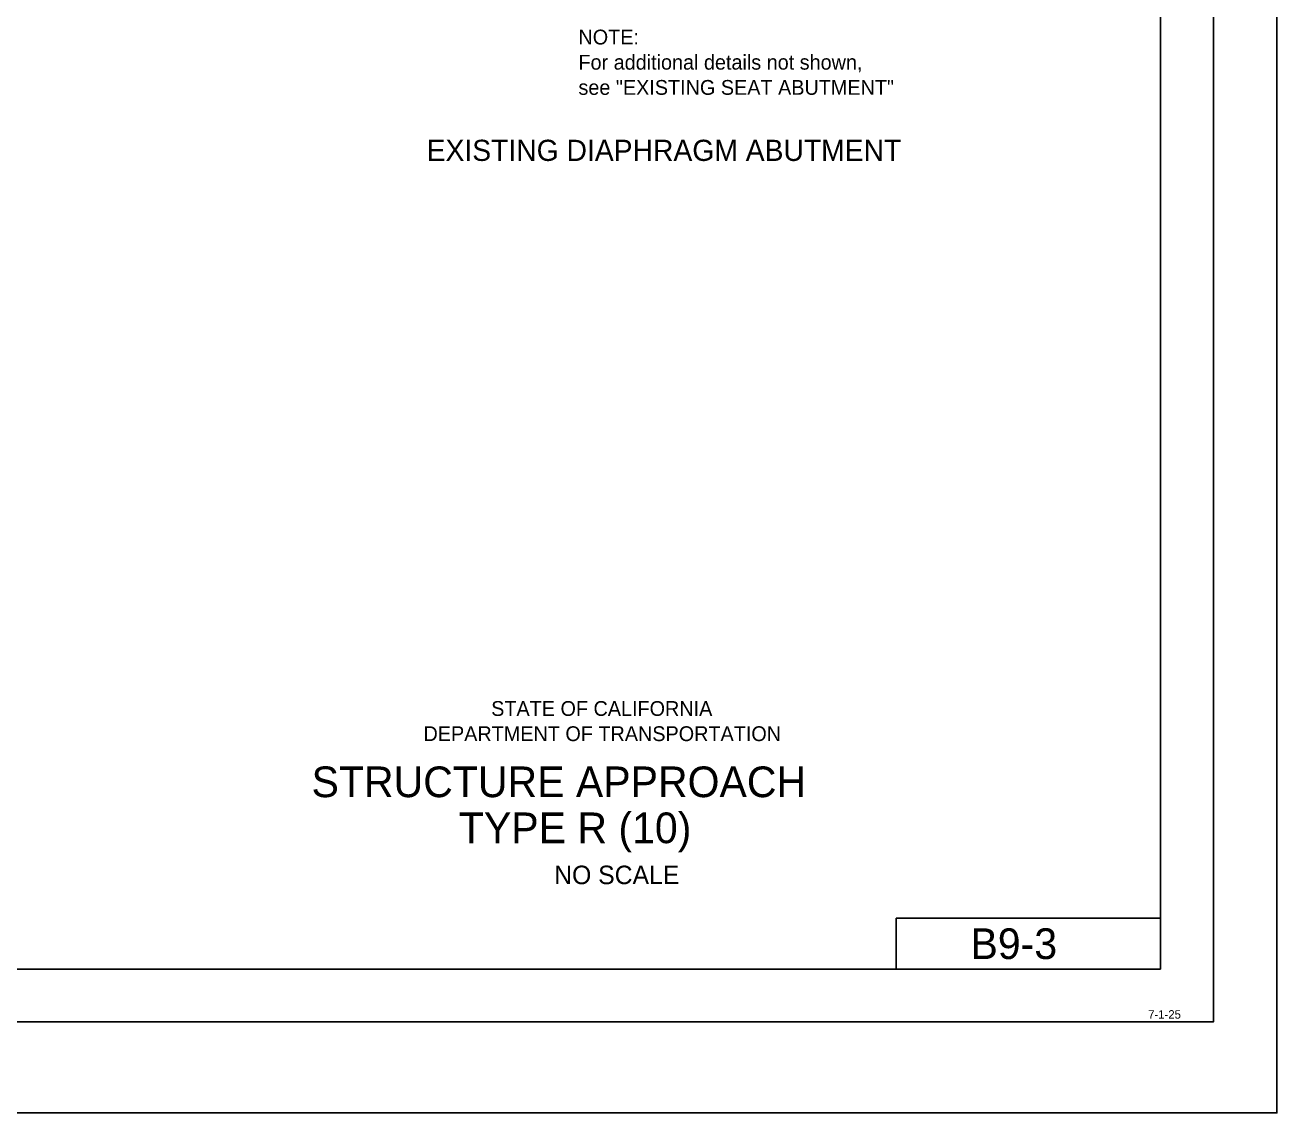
# Model space of a CAD drawing. Extents: x -893 to 867, y -474 to 712.
# Drawn here: x 275 to 867, y -474 to 40 of the extents above; entities that cross this region are included whole.
import ezdxf

# ---------------------------------------------------------------- set-up
doc = ezdxf.new("R2010")
doc.units = 0
for name, color, linetype in [('border_INSIDE-BORDER-anno', 7, 'Continuous'), ('border_PLOTTING-ELEMENTS', 7, 'Continuous'), ('border_rw_22x34_Cut_Lines', 7, 'Continuous'), ('border_SHEET', 7, 'Continuous'), ('border_WITHIN-BORDER-anno', 7, 'Continuous'), ('str_Text-A', 7, 'Continuous')]:
    doc.layers.add(name, color=color, linetype=linetype)

msp = doc.modelspace()

# ---------------------------------------------------------------- linework, layer by layer
at = {"layer": 'border_PLOTTING-ELEMENTS'}
for points in [[(-893.46, -474.04), (866.54, -474.04), (866.54, 711.96), (-893.46, 711.96)], [(-863.46, 668.96), (836.54, 668.96), (836.54, -431.04), (-863.46, -431.04)]]:
    msp.add_lwpolyline(points, close=True, dxfattribs=at)
at = {"layer": 'border_rw_22x34_Cut_Lines'}
msp.add_lwpolyline([(-863.46, 668.96), (836.54, 668.96), (836.54, -431.04), (-863.46, -431.04)], close=True, dxfattribs=at)
at = {"layer": 'border_SHEET'}
for p, q in [((811.54, 643.96), (811.54, -406.04)), ((686.51, -406.04), (686.51, -382.04)), ((686.51, -382.04), (811.51, -382.04)), ((811.54, -406.04), (-813.46, -406.04))]:
    msp.add_line(p, q, dxfattribs=at)

# ---------------------------------------------------------------- texts
at = {"layer": 'border_INSIDE-BORDER-anno'}
for s, height, p in [('STATE OF CALIFORNIA', 7, (495.11, -286.38)), ('DEPARTMENT OF TRANSPORTATION', 7, (463.11, -298.28)), ('STRUCTURE APPROACH', 14.5, (410.2, -324.78)), ('TYPE R (10)', 14.5, (479.84, -346.53)), ('NO SCALE', 8.75, (524.88, -365.9))]:
    msp.add_text(s, height=height, dxfattribs=at).set_placement(p)
at = {"layer": 'border_WITHIN-BORDER-anno'}
for s, height, p in [('B9-3', 14.5, (721.67, -401.29)), ('7-1-25', 4, (805.67, -429.47))]:
    msp.add_text(s, height=height, dxfattribs=at).set_placement(p)
at = {"layer": 'str_Text-A'}
for s, height, p in [('NOTE:', 7, (536.36, 30.98)), ('For additional details not shown,', 7, (536.36, 19.08)), ('see "EXISTING SEAT ABUTMENT"', 7, (536.36, 7.18)), ('EXISTING DIAPHRAGM ABUTMENT', 10, (464.6, -24.06))]:
    msp.add_text(s, height=height, dxfattribs=at).set_placement(p)

doc.saveas('drawing.dxf')
